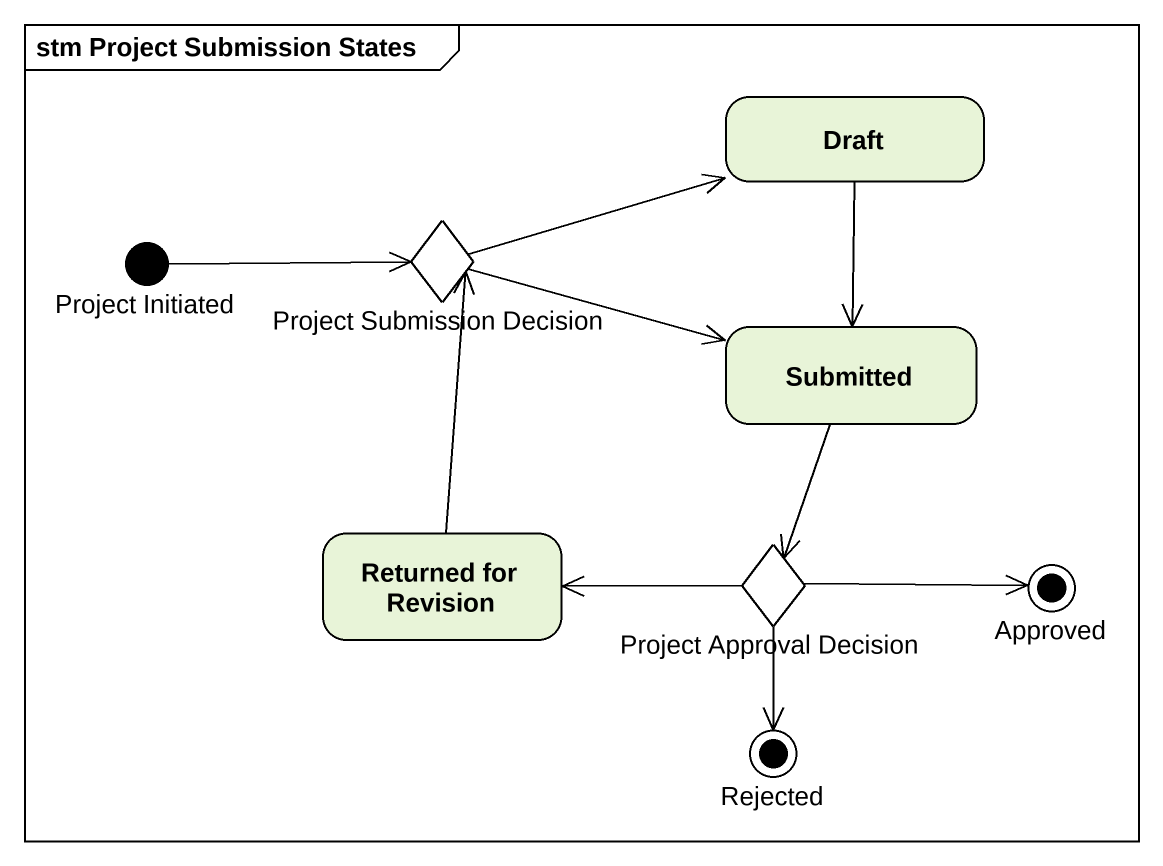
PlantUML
@startuml
mainframe stm Project Submission States
hide empty description
state Draft
state "Project Initiated" as Project_Initiated <<start>>
state "Project Submission Decision" as Project_Submission_Decision <<choice>>
state Submitted
state "Returned for Revision" as Returned_for_Revision
state "Project Approval Decision" as Project_Approval_Decision <<choice>>
state Approved <<end>>
state Rejected <<end>>
Draft --> Submitted
Project_Initiated -right-> Project_Submission_Decision
Project_Submission_Decision -right-> Draft
Project_Submission_Decision -right-> Submitted
Submitted --> Project_Approval_Decision
Returned_for_Revision -up-> Project_Submission_Decision
Project_Approval_Decision -left-> Returned_for_Revision
Project_Approval_Decision -right-> Approved
Project_Approval_Decision --> Rejected
@enduml
